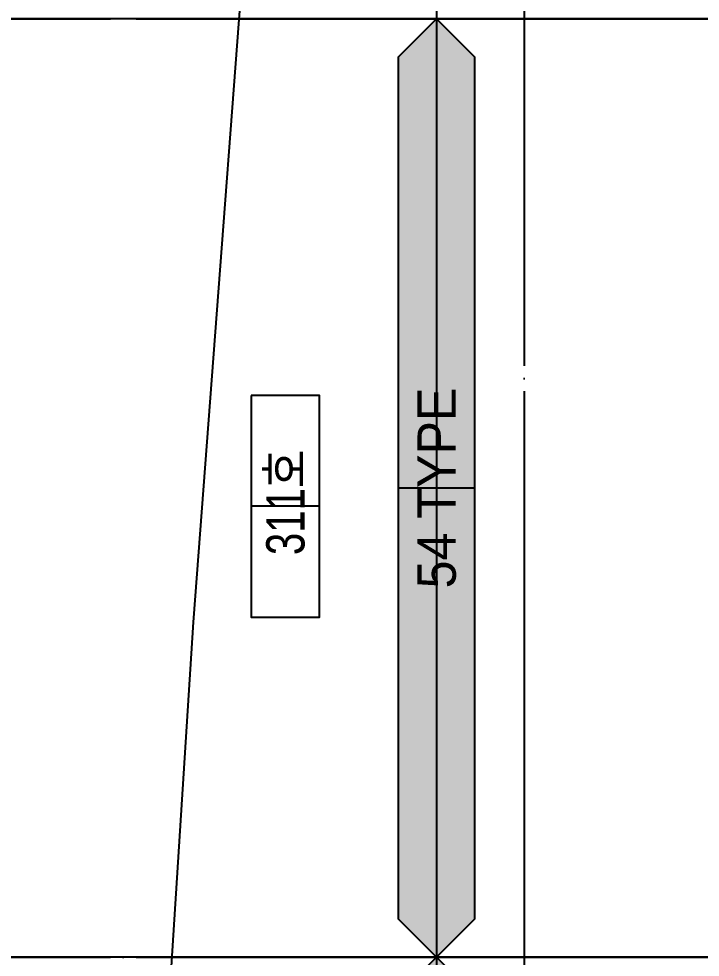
# Model space of a CAD drawing. Header units: millimetres. Extents: x 0 to 1390178, y 0 to 110113.
# Drawn here: x 685318 to 690649, y 23571 to 30911 of the extents above; entities that cross this region are included whole.
import ezdxf
from ezdxf.enums import TextEntityAlignment as Align
from ezdxf.xclip import XClip

# ---------------------------------------------------------------- set-up
doc = ezdxf.new("R2010")
doc.units = ezdxf.units.MM
doc.header["$LTSCALE"] = 100
doc.header["$XCLIPFRAME"] = 0
doc.linetypes.add('X - 단위세대 확장형$0$CEN', pattern=[62, 60, -1, 0, -1])
doc.linetypes.add('X - 평면도$0$CEN', pattern=[62, 60, -1, 0, -1])
for name, color, linetype in [('AA-XXXX-253', 253, 'Continuous'), ('AA-XXXX-TEXT', 3, 'Continuous'), ('SYM', 7, 'Continuous'), ('TEX', 7, 'Continuous'), ('X - 단위세대 확장형$0$AA-XXXX-CNTL', 1, 'X - 단위세대 확장형$0$CEN'), ('X - 평면도$0$A-CEN', 1, 'X - 평면도$0$CEN'), ('X - 평면도$0$AA-XXXX-CNTL', 1, 'X - 평면도$0$CEN')]:
    doc.layers.add(name, color=color, linetype=linetype)
doc.layers.add('DEFPOINT', color=163, linetype='Continuous', plot=False)
doc.layers.add('X - 평면도$0$DEFPOINT', color=163, linetype='Continuous', plot=False)
doc.styles.add('HAUD01', font='Dotum.ttf')

# ---------------------------------------------------------------- blocks, each defined once
blk = doc.blocks.new('X - 단위세대 확장형', base_point=(-475.4, -286.7))
at = {"layer": 'X - 단위세대 확장형$0$AA-XXXX-CNTL'}
for p, q in [((38049.5, 46803.1), (27286.2, 46803.1)), ((38049.5, 39463.1), (27286.2, 39463.1))]:
    blk.add_line(p, q, dxfattribs=at)
blk = doc.blocks.new('20220111_기준층 세대명')
at = {"layer": 'AA-XXXX-253'}
for points in [[(-47252.2, 6560.9), (-46952.2, 6260.9), (-46652.2, 6560.9), (-46652.2, 13300.9), (-46952.2, 13600.9), (-47252.2, 13300.9)], [(-47252.2, -2039.1), (-46952.2, -2339.1), (-46652.2, -2039.1), (-46652.2, 5960.9), (-46952.2, 6260.9), (-47252.2, 5960.9)]]:
    blk.add_hatch(color=256, dxfattribs=at).paths.add_polyline_path(points)
for points in [[(-46952.2, 13600.9), (-47252.2, 13300.9), (-47252.2, 6560.9), (-46952.2, 6260.9), (-46652.2, 6560.9), (-46652.2, 13300.9)], [(-46952.2, 6260.9), (-47252.2, 5960.9), (-47252.2, -2039.1), (-46952.2, -2339.1), (-46652.2, -2039.1), (-46652.2, 5960.9)]]:
    blk.add_lwpolyline(points, close=True)
at = {"layer": 'DEFPOINT'}
blk.add_line((-47252.2, 9930.9), (-46652.2, 9930.9), dxfattribs=at)
blk.add_lwpolyline([(-1557.2, 3535.9), (-1557.2, 33935.9), (-46952.2, 33935.9), (-46952.2, -4889.1), (-23212.2, -4889.1), (-23212.2, 3535.9), (-1557.2, 3535.9)], dxfattribs=at)
at = {"layer": 'TEX', "style": 'HAUD01'}
blk.add_text('54 TYPE', height=300, rotation=90, dxfattribs=at).set_placement((-46952.2, 9930.9), align=Align.MIDDLE_CENTER)
blk = doc.blocks.new('A$C5f2f6d51')
at = {"layer": 'DEFPOINT'}
blk.add_line((-91079.6, 42990.6), (-91612.9, 42990.6), dxfattribs=at)
at = {"layer": 'SYM'}
blk.add_lwpolyline([(-91612.9, 43857.3), (-91612.9, 42123.9), (-91079.6, 42123.9), (-91079.6, 43857.3)], close=True, dxfattribs=at)
at = {"layer": 'AA-XXXX-TEXT', "style": 'HAUD01', "width": 0.8}
blk.add_text('311호', height=300, rotation=90, dxfattribs=at).set_placement((-91346.3, 43020.9), align=Align.MIDDLE_CENTER)
blk = doc.blocks.new('X - 평면도', base_point=(-475.4, -286.7))
at = {"layer": 'X - 평면도$0$A-CEN', "color": 5}
blk.add_line((1044522, 68689.6), (1044522, 22495.2), dxfattribs=at)
at = {"layer": 'X - 평면도$0$AA-XXXX-CNTL'}
for p, q in [((1035286.2, 46803.1), (1054512, 46803.1)), ((1035286.2, 39463.1), (1054512, 39463.1))]:
    blk.add_line(p, q, dxfattribs=at)
at = {"layer": 'X - 평면도$0$DEFPOINT'}
blk.add_lwpolyline([(1090640.5, 68365.6), (1073472.6, 68450.8), (1068191.2, 68315.3), (1061042.1, 68006.8), (1042833.1, 66148.4), (1042521.2, 57737.5), (1042473, 49209.6), (1041931.7, 42085), (1040804.5, 24415.6), (1040582.9, 17927.4), (1051789, 17869.8), (1052018.4, 24614.7), (1070441.5, 24941.8), (1069930.2, 30624.5), (1090639.2, 33202.2)], close=True, dxfattribs=at)

msp = doc.modelspace()

# ---------------------------------------------------------------- block references
at = {"layer": 'SYM'}
ref = msp.add_blockref('X - 단위세대 확장형', (652274.7, -16179.1), dxfattribs=at)
XClip(ref).set_block_clipping_path([(27286.2339647645, 22495.2025850526), (88213.6007378809, 68689.6277392105)])

# ---------------------------------------------------------------- next in the draw order: block references
ref = msp.add_blockref('X - 평면도', (-355725.3, -16179.1))
XClip(ref).set_block_clipping_path([(1027249.9161542748, 15892.4151621381), (1111249.9161542747, 75292.4151621381)])

# ---------------------------------------------------------------- next in the draw order: block references
msp.add_blockref('20220111_기준층 세대명', (735539.4, 17309.8))
msp.add_blockref('A$C5f2f6d51', (778750.1, -15892.4), dxfattribs=at)

doc.saveas('drawing.dxf')
